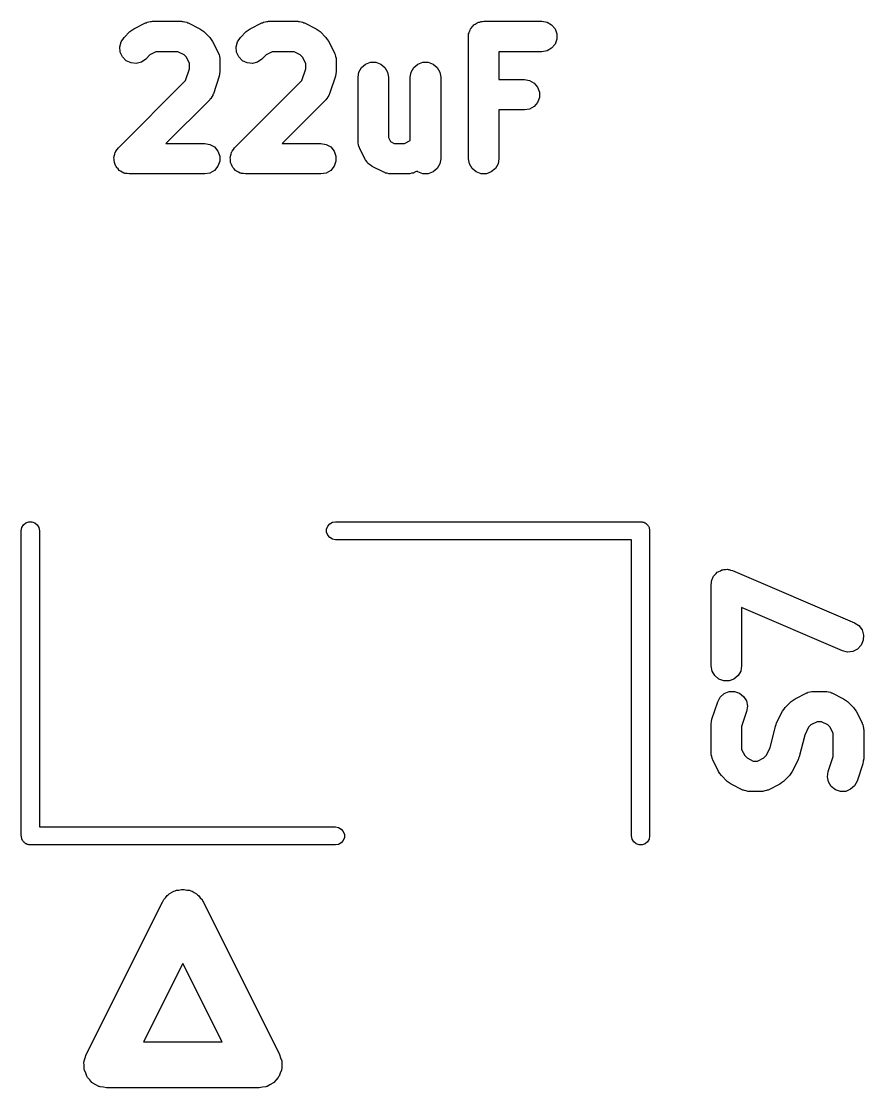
# Model space of a CAD drawing. Extents: x 51 to 137, y -158 to -25.
# Drawn here: x 66.85 to 73.87, y -106.63 to -97.75 of the extents above; entities that cross this region are included whole.
import ezdxf

# ---------------------------------------------------------------- set-up
doc = ezdxf.new("R2010")
doc.units = 0
doc.header["$MEASUREMENT"] = 0
doc.layers.add('BLACK', color=7, linetype='CONTINUOUS')

msp = doc.modelspace()

# ---------------------------------------------------------------- linework, layer by layer
at = {"layer": 'Black'}
for p, q in [((67.7914, -97.8136), (67.8882, -97.7652)), ((67.8882, -97.7652), (67.8952, -97.7631)), ((67.8952, -97.7631), (67.9016, -97.7595)), ((67.9016, -97.7595), (67.9162, -97.7569)), ((67.9162, -97.7569), (67.9305, -97.7527)), ((67.9305, -97.7527), (67.9378, -97.7531)), ((67.9378, -97.7531), (67.945, -97.7518)), ((67.945, -97.7518), (68.1869, -97.7518)), ((68.1869, -97.7518), (68.1941, -97.7531)), ((68.1941, -97.7531), (68.2014, -97.7527)), ((68.2014, -97.7527), (68.2157, -97.7569)), ((68.2157, -97.7569), (68.2303, -97.7595)), ((68.2303, -97.7595), (68.2367, -97.7631)), ((68.2367, -97.7631), (68.2437, -97.7652)), ((68.2437, -97.7652), (68.3405, -97.8136)), ((68.7591, -97.8136), (68.8558, -97.7652)), ((68.8558, -97.7652), (68.8628, -97.7631)), ((68.8628, -97.7631), (68.8692, -97.7595)), ((68.8692, -97.7595), (68.8838, -97.7569)), ((68.8838, -97.7569), (68.8981, -97.7527)), ((68.8981, -97.7527), (68.9054, -97.7531)), ((68.9054, -97.7531), (68.9126, -97.7518)), ((68.9126, -97.7518), (69.1545, -97.7518)), ((69.1545, -97.7518), (69.1617, -97.7531)), ((69.1617, -97.7531), (69.169, -97.7527)), ((69.169, -97.7527), (69.1833, -97.7569)), ((69.1833, -97.7569), (69.198, -97.7595)), ((69.198, -97.7595), (69.2043, -97.7631)), ((69.2043, -97.7631), (69.2113, -97.7652)), ((69.2113, -97.7652), (69.3081, -97.8136)), ((70.6054, -97.7972), (70.6139, -97.79)), ((70.6139, -97.79), (70.6211, -97.7815)), ((70.6211, -97.7815), (70.6307, -97.776)), ((70.6307, -97.776), (70.6392, -97.7688)), ((70.6392, -97.7688), (70.6497, -97.765)), ((70.6497, -97.765), (70.6593, -97.7595)), ((70.6593, -97.7595), (70.6702, -97.7575)), ((70.6702, -97.7575), (70.6807, -97.7537)), ((70.6807, -97.7537), (70.6918, -97.7537)), ((70.6918, -97.7537), (70.7027, -97.7518)), ((70.7027, -97.7518), (71.1865, -97.7518)), ((71.1865, -97.7518), (71.23, -97.7595)), ((71.23, -97.7595), (71.2682, -97.7815)), ((71.2682, -97.7815), (71.2965, -97.8153)), ((67.7101, -97.8858), (67.7584, -97.8374)), ((67.7584, -97.8374), (67.7751, -97.8257)), ((67.7751, -97.8257), (67.7914, -97.8136)), ((68.3405, -97.8136), (68.3568, -97.8257)), ((68.3568, -97.8257), (68.3735, -97.8374)), ((68.3735, -97.8374), (68.4219, -97.8858)), ((68.6777, -97.8858), (68.7261, -97.8374)), ((68.7261, -97.8374), (68.7427, -97.8257)), ((68.7427, -97.8257), (68.7591, -97.8136)), ((69.3081, -97.8136), (69.3244, -97.8257)), ((69.3244, -97.8257), (69.3411, -97.8374)), ((69.3411, -97.8374), (69.3895, -97.8858)), ((70.5757, -97.8788), (70.5776, -97.8679)), ((70.5757, -98.8948), (70.5757, -97.8788)), ((70.5776, -97.8568), (70.5814, -97.8463)), ((70.5776, -97.8679), (70.5776, -97.8568)), ((70.5814, -97.8463), (70.5834, -97.8354)), ((70.5834, -97.8354), (70.5889, -97.8258)), ((70.5889, -97.8258), (70.5927, -97.8153)), ((70.5927, -97.8153), (70.5999, -97.8068)), ((70.5999, -97.8068), (70.6054, -97.7972)), ((71.2965, -97.8153), (71.3116, -97.8568)), ((71.3116, -97.8568), (71.3116, -97.9009)), ((67.6733, -97.9645), (67.6848, -97.9219)), ((67.6772, -98.0085), (67.6733, -97.9645)), ((67.6848, -97.9219), (67.7101, -97.8858)), ((68.4219, -97.8858), (68.4335, -97.9025)), ((68.4335, -97.9025), (68.4456, -97.9188)), ((68.4456, -97.9188), (68.494, -98.0155)), ((68.641, -97.9645), (68.6524, -97.9219)), ((68.6448, -98.0085), (68.641, -97.9645)), ((68.6524, -97.9219), (68.6777, -97.8858)), ((69.3895, -97.8858), (69.4011, -97.9025)), ((69.4011, -97.9025), (69.4133, -97.9188)), ((69.4133, -97.9188), (69.4616, -98.0155)), ((71.2965, -97.9423), (71.2682, -97.9761)), ((71.3116, -97.9009), (71.2965, -97.9423)), ((67.6958, -98.0484), (67.6772, -98.0085)), ((67.727, -98.0796), (67.6958, -98.0484)), ((67.9235, -98.0316), (67.8897, -98.0654)), ((67.975, -98.0058), (67.9235, -98.0316)), ((68.1569, -98.0058), (67.975, -98.0058)), ((68.2084, -98.0316), (68.1569, -98.0058)), ((68.2277, -98.0508), (68.2084, -98.0316)), ((68.2534, -98.1023), (68.2277, -98.0508)), ((68.494, -98.0155), (68.4961, -98.0226)), ((68.4961, -98.0226), (68.4998, -98.0289)), ((68.4998, -98.0289), (68.5024, -98.0436)), ((68.5024, -98.0436), (68.5066, -98.0578)), ((68.5066, -98.0578), (68.5062, -98.0651)), ((68.6634, -98.0484), (68.6448, -98.0085)), ((68.6946, -98.0796), (68.6634, -98.0484)), ((68.8911, -98.0316), (68.8573, -98.0654)), ((68.9426, -98.0058), (68.8911, -98.0316)), ((69.1245, -98.0058), (68.9426, -98.0058)), ((69.1761, -98.0316), (69.1245, -98.0058)), ((69.1953, -98.0508), (69.1761, -98.0316)), ((69.221, -98.1023), (69.1953, -98.0508)), ((69.4616, -98.0155), (69.4637, -98.0226)), ((69.4637, -98.0226), (69.4674, -98.0289)), ((69.4674, -98.0289), (69.47, -98.0436)), ((69.47, -98.0436), (69.4742, -98.0578)), ((69.4742, -98.0578), (69.4738, -98.0651)), ((71.1865, -98.0058), (70.8297, -98.0058)), ((70.8297, -98.0058), (70.8297, -98.2356)), ((71.23, -97.9982), (71.1865, -98.0058)), ((71.2682, -97.9761), (71.23, -97.9982)), ((67.767, -98.0983), (67.727, -98.0796)), ((67.8109, -98.1021), (67.767, -98.0983)), ((67.8535, -98.0907), (67.8109, -98.1021)), ((67.8897, -98.0654), (67.8535, -98.0907)), ((68.221, -98.2456), (68.2534, -98.1485)), ((68.2534, -98.1485), (68.2534, -98.1023)), ((68.5062, -98.0651), (68.5074, -98.0723)), ((68.5074, -98.0723), (68.5074, -98.1691)), ((68.7346, -98.0983), (68.6946, -98.0796)), ((68.7785, -98.1021), (68.7346, -98.0983)), ((68.8211, -98.0907), (68.7785, -98.1021)), ((68.8573, -98.0654), (68.8211, -98.0907)), ((69.1887, -98.2456), (69.221, -98.1485)), ((69.221, -98.1485), (69.221, -98.1023)), ((69.4738, -98.0651), (69.475, -98.0723)), ((69.475, -98.0723), (69.475, -98.1691)), ((69.6641, -98.174), (69.6862, -98.1359)), ((69.6862, -98.1359), (69.72, -98.1075)), ((69.72, -98.1075), (69.7614, -98.0924)), ((69.7614, -98.0924), (69.8055, -98.0924)), ((69.8055, -98.0924), (69.847, -98.1075)), ((69.847, -98.1075), (69.8808, -98.1359)), ((69.8808, -98.1359), (69.9028, -98.174)), ((70.0996, -98.174), (70.1216, -98.1359)), ((70.1216, -98.1359), (70.1554, -98.1075)), ((70.1554, -98.1075), (70.1969, -98.0924)), ((70.1969, -98.0924), (70.241, -98.0924)), ((70.241, -98.0924), (70.2824, -98.1075)), ((70.2824, -98.1075), (70.3162, -98.1359)), ((70.3162, -98.1359), (70.3382, -98.174)), ((68.5009, -98.2093), (68.4525, -98.3544)), ((68.5039, -98.1891), (68.5009, -98.2093)), ((68.5074, -98.1691), (68.5039, -98.1891)), ((69.4685, -98.2093), (69.4201, -98.3544)), ((69.4715, -98.1891), (69.4685, -98.2093)), ((69.475, -98.1691), (69.4715, -98.1891)), ((69.6565, -98.2175), (69.6641, -98.174)), ((69.6565, -98.7497), (69.6565, -98.2175)), ((69.9028, -98.174), (69.9105, -98.2175)), ((69.9105, -98.2175), (69.9105, -98.7197)), ((70.0919, -98.2175), (70.0996, -98.174)), ((70.0919, -98.7438), (70.0919, -98.2175)), ((70.3382, -98.174), (70.3459, -98.2175)), ((70.3459, -98.2175), (70.3459, -98.8948)), ((70.8297, -98.2356), (71.0414, -98.2356)), ((71.0414, -98.2356), (71.0848, -98.2433)), ((67.6617, -98.805), (68.221, -98.2456)), ((68.6293, -98.805), (69.1887, -98.2456)), ((71.0848, -98.2433), (71.123, -98.2653)), ((71.123, -98.2653), (71.1514, -98.2991)), ((71.1514, -98.2991), (71.1665, -98.3406)), ((68.4218, -98.4041), (68.0581, -98.7678)), ((68.426, -98.3981), (68.4218, -98.4041)), ((68.4315, -98.3932), (68.426, -98.3981)), ((68.4386, -98.3801), (68.4315, -98.3932)), ((68.4471, -98.3679), (68.4386, -98.3801)), ((68.449, -98.3608), (68.4471, -98.3679)), ((68.4525, -98.3544), (68.449, -98.3608)), ((69.3895, -98.4041), (69.0257, -98.7678)), ((69.3937, -98.3981), (69.3895, -98.4041)), ((69.3991, -98.3932), (69.3937, -98.3981)), ((69.4062, -98.3801), (69.3991, -98.3932)), ((69.4148, -98.3679), (69.4062, -98.3801)), ((69.4167, -98.3608), (69.4148, -98.3679)), ((69.4201, -98.3544), (69.4167, -98.3608)), ((71.1665, -98.3847), (71.1514, -98.4261)), ((71.1665, -98.3406), (71.1665, -98.3847)), ((71.0414, -98.4896), (70.8297, -98.4896)), ((70.8297, -98.4896), (70.8297, -98.8948)), ((71.0848, -98.482), (71.0414, -98.4896)), ((71.123, -98.4599), (71.0848, -98.482)), ((71.1514, -98.4261), (71.123, -98.4599)), ((68.0581, -98.7678), (68.3804, -98.7678)), ((68.3804, -98.7678), (68.4239, -98.7755)), ((69.0257, -98.7678), (69.348, -98.7678)), ((69.348, -98.7678), (69.3915, -98.7755)), ((69.6577, -98.7569), (69.6565, -98.7497)), ((69.6573, -98.7642), (69.6577, -98.7569)), ((69.6616, -98.7785), (69.6573, -98.7642)), ((69.9105, -98.7197), (69.9265, -98.7518)), ((69.9265, -98.7518), (69.9586, -98.7678)), ((69.9586, -98.7678), (70.0438, -98.7678)), ((70.0438, -98.7678), (70.0919, -98.7438)), ((67.6264, -98.8728), (67.6321, -98.8572)), ((67.6321, -98.8572), (67.6364, -98.8411)), ((67.6364, -98.8411), (67.6396, -98.8366)), ((67.6396, -98.8366), (67.6415, -98.8313)), ((67.6415, -98.8313), (67.6522, -98.8186)), ((67.6522, -98.8186), (67.6617, -98.805)), ((68.4239, -98.7755), (68.4621, -98.7975)), ((68.4621, -98.7975), (68.4904, -98.8313)), ((68.4904, -98.8313), (68.5055, -98.8728)), ((68.594, -98.8728), (68.5997, -98.8572)), ((68.5997, -98.8572), (68.604, -98.8411)), ((68.604, -98.8411), (68.6072, -98.8366)), ((68.6072, -98.8366), (68.6091, -98.8313)), ((68.6091, -98.8313), (68.6198, -98.8186)), ((68.6198, -98.8186), (68.6293, -98.805)), ((69.3915, -98.7755), (69.4297, -98.7975)), ((69.4297, -98.7975), (69.458, -98.8313)), ((69.458, -98.8313), (69.4731, -98.8728)), ((69.6641, -98.7931), (69.6616, -98.7785)), ((69.6678, -98.7995), (69.6641, -98.7931)), ((69.6699, -98.8065), (69.6678, -98.7995)), ((69.7183, -98.9032), (69.6699, -98.8065)), ((67.625, -98.8837), (67.6264, -98.8784)), ((67.6264, -98.9003), (67.625, -98.8837)), ((67.6264, -98.8784), (67.6264, -98.8728)), ((67.6264, -98.9169), (67.6264, -98.9003)), ((67.6283, -98.9221), (67.6264, -98.9169)), ((67.6288, -98.9277), (67.6283, -98.9221)), ((67.6358, -98.9427), (67.6288, -98.9277)), ((67.6415, -98.9583), (67.6358, -98.9427)), ((68.5055, -98.9169), (68.4904, -98.9583)), ((68.5055, -98.8728), (68.5055, -98.9169)), ((68.5926, -98.8837), (68.594, -98.8784)), ((68.594, -98.9003), (68.5926, -98.8837)), ((68.594, -98.8784), (68.594, -98.8728)), ((68.594, -98.9169), (68.594, -98.9003)), ((68.5959, -98.9221), (68.594, -98.9169)), ((68.5964, -98.9277), (68.5959, -98.9221)), ((68.6034, -98.9427), (68.5964, -98.9277)), ((68.6091, -98.9583), (68.6034, -98.9427)), ((69.4731, -98.9169), (69.458, -98.9583)), ((69.4731, -98.8728), (69.4731, -98.9169)), ((69.7294, -98.9182), (69.7183, -98.9032)), ((69.7396, -98.9338), (69.7294, -98.9182)), ((69.7425, -98.9358), (69.7396, -98.9338)), ((69.7445, -98.9387), (69.7425, -98.9358)), ((69.7601, -98.9489), (69.7445, -98.9387)), ((70.3382, -98.9383), (70.3162, -98.9765)), ((70.3459, -98.8948), (70.3382, -98.9383)), ((70.5834, -98.9383), (70.5757, -98.8948)), ((70.6054, -98.9765), (70.5834, -98.9383)), ((70.8221, -98.9383), (70.8, -98.9765)), ((70.8297, -98.8948), (70.8221, -98.9383)), ((67.6451, -98.9626), (67.6415, -98.9583)), ((67.6474, -98.9677), (67.6451, -98.9626)), ((67.6592, -98.9794), (67.6474, -98.9677)), ((67.6698, -98.9921), (67.6592, -98.9794)), ((67.6747, -98.9949), (67.6698, -98.9921)), ((67.6786, -98.9989), (67.6747, -98.9949)), ((67.6937, -99.0059), (67.6786, -98.9989)), ((67.708, -99.0142), (67.6937, -99.0059)), ((67.7135, -99.0151), (67.708, -99.0142)), ((67.7186, -99.0175), (67.7135, -99.0151)), ((67.7351, -99.0189), (67.7186, -99.0175)), ((67.7515, -99.0218), (67.7351, -99.0189)), ((68.3804, -99.0218), (67.7515, -99.0218)), ((68.4239, -99.0142), (68.3804, -99.0218)), ((68.4621, -98.9921), (68.4239, -99.0142)), ((68.4904, -98.9583), (68.4621, -98.9921)), ((68.6127, -98.9626), (68.6091, -98.9583)), ((68.6151, -98.9677), (68.6127, -98.9626)), ((68.6268, -98.9794), (68.6151, -98.9677)), ((68.6375, -98.9921), (68.6268, -98.9794)), ((68.6423, -98.9949), (68.6375, -98.9921)), ((68.6463, -98.9989), (68.6423, -98.9949)), ((68.6613, -99.0059), (68.6463, -98.9989)), ((68.6757, -99.0142), (68.6613, -99.0059)), ((68.6812, -99.0151), (68.6757, -99.0142)), ((68.6862, -99.0175), (68.6812, -99.0151)), ((68.7028, -99.0189), (68.6862, -99.0175)), ((68.7191, -99.0218), (68.7028, -99.0189)), ((69.348, -99.0218), (68.7191, -99.0218)), ((69.3915, -99.0142), (69.348, -99.0218)), ((69.4297, -98.9921), (69.3915, -99.0142)), ((69.458, -98.9583), (69.4297, -98.9921)), ((69.7751, -98.96), (69.7601, -98.9489)), ((69.8718, -99.0084), (69.7751, -98.96)), ((69.8788, -99.0105), (69.8718, -99.0084)), ((69.8852, -99.0142), (69.8788, -99.0105)), ((69.8998, -99.0167), (69.8852, -99.0142)), ((69.9141, -99.021), (69.8998, -99.0167)), ((69.9214, -99.0205), (69.9141, -99.021)), ((69.9286, -99.0218), (69.9214, -99.0205)), ((70.0738, -99.0218), (69.9286, -99.0218)), ((70.081, -99.0205), (70.0738, -99.0218)), ((70.0883, -99.021), (70.081, -99.0205)), ((70.1025, -99.0167), (70.0883, -99.021)), ((70.1172, -99.0142), (70.1025, -99.0167)), ((70.1235, -99.0105), (70.1172, -99.0142)), ((70.1306, -99.0084), (70.1235, -99.0105)), ((70.1488, -98.9993), (70.1306, -99.0084)), ((70.1554, -99.0048), (70.1488, -98.9993)), ((70.1969, -99.0199), (70.1554, -99.0048)), ((70.241, -99.0199), (70.1969, -99.0199)), ((70.2824, -99.0048), (70.241, -99.0199)), ((70.3162, -98.9765), (70.2824, -99.0048)), ((70.6392, -99.0048), (70.6054, -98.9765)), ((70.6807, -99.0199), (70.6392, -99.0048)), ((70.7248, -99.0199), (70.6807, -99.0199)), ((70.7662, -99.0048), (70.7248, -99.0199)), ((70.8, -98.9765), (70.7662, -99.0048)), ((66.8585, -101.965), (66.8715, -101.943)), ((66.8715, -101.943), (66.8915, -101.926)), ((66.8915, -101.926), (66.916, -101.917)), ((66.916, -101.917), (66.942, -101.917)), ((66.942, -101.917), (66.9665, -101.926)), ((66.9665, -101.926), (66.9865, -101.943)), ((66.9865, -101.943), (66.9995, -101.965)), ((69.3951, -101.978), (69.404, -101.953)), ((69.404, -101.953), (69.4208, -101.934)), ((69.4208, -101.934), (69.4433, -101.921)), ((69.4433, -101.921), (69.469, -101.916)), ((69.469, -101.916), (72.009, -101.916)), ((72.009, -101.916), (72.0155, -101.917)), ((72.0155, -101.917), (72.022, -101.917)), ((72.022, -101.917), (72.0282, -101.919)), ((72.0282, -101.919), (72.0347, -101.921)), ((72.0347, -101.921), (72.0403, -101.924)), ((72.0403, -101.924), (72.0465, -101.926)), ((72.0465, -101.926), (72.0515, -101.93)), ((72.0515, -101.93), (72.0572, -101.934)), ((72.0572, -101.934), (72.0614, -101.939)), ((72.0614, -101.939), (72.0665, -101.943)), ((72.0665, -101.943), (72.0697, -101.948)), ((72.0697, -101.948), (72.074, -101.953)), ((72.074, -101.953), (72.0762, -101.96)), ((72.0762, -101.96), (72.0795, -101.965)), ((66.854, -101.991), (66.8585, -101.965)), ((66.854, -104.531), (66.854, -101.991)), ((66.9995, -101.965), (67.004, -101.991)), ((67.004, -101.991), (67.004, -104.456)), ((69.3951, -102.004), (69.3951, -101.978)), ((69.404, -102.028), (69.3951, -102.004)), ((69.4208, -102.048), (69.404, -102.028)), ((69.4433, -102.061), (69.4208, -102.048)), ((72.0795, -101.965), (72.0806, -101.972)), ((72.0806, -101.972), (72.0829, -101.978)), ((72.0829, -101.978), (72.0829, -101.985)), ((72.0829, -101.985), (72.084, -101.991)), ((72.084, -101.991), (72.084, -104.531)), ((69.469, -102.066), (69.4433, -102.061)), ((71.934, -102.066), (69.469, -102.066)), ((71.934, -104.531), (71.934, -102.066)), ((72.6729, -102.324), (72.6859, -102.317)), ((72.6859, -102.317), (72.6934, -102.316)), ((72.6934, -102.316), (72.7006, -102.313)), ((72.7006, -102.313), (72.7152, -102.313)), ((72.7152, -102.313), (72.7297, -102.312)), ((72.7297, -102.312), (72.7371, -102.313)), ((72.7371, -102.313), (72.7447, -102.313)), ((72.7447, -102.313), (72.7584, -102.318)), ((72.7584, -102.318), (72.7726, -102.322)), ((72.599, -102.41), (72.602, -102.403)), ((72.602, -102.403), (72.6033, -102.395)), ((72.6033, -102.395), (72.6106, -102.382)), ((72.6106, -102.382), (72.6163, -102.369)), ((72.6163, -102.369), (72.6215, -102.363)), ((72.6215, -102.363), (72.6253, -102.357)), ((72.6253, -102.357), (72.6365, -102.347)), ((72.6365, -102.347), (72.6465, -102.337)), ((72.6465, -102.337), (72.6533, -102.333)), ((72.6533, -102.333), (72.6591, -102.329)), ((72.6591, -102.329), (72.6729, -102.324)), ((72.7726, -102.322), (73.7886, -102.757)), ((72.5956, -102.439), (72.5982, -102.424)), ((72.5956, -103.116), (72.5956, -102.439)), ((72.5982, -102.424), (72.599, -102.41)), ((73.6886, -102.991), (72.8496, -102.631)), ((72.8496, -102.631), (72.8496, -103.116)), ((73.7886, -102.757), (73.8256, -102.781)), ((73.8256, -102.781), (73.852, -102.817)), ((73.852, -102.817), (73.8647, -102.859)), ((73.8623, -102.903), (73.8449, -102.943)), ((73.8647, -102.859), (73.8623, -102.903)), ((73.7315, -103.001), (73.6886, -102.991)), ((73.7753, -102.996), (73.7315, -103.001)), ((73.8147, -102.976), (73.7753, -102.996)), ((73.8449, -102.943), (73.8147, -102.976)), ((72.6033, -103.159), (72.5956, -103.116)), ((72.8496, -103.116), (72.842, -103.159)), ((72.6253, -103.197), (72.6033, -103.159)), ((72.6591, -103.226), (72.6253, -103.197)), ((72.8199, -103.197), (72.7861, -103.226)), ((72.842, -103.159), (72.8199, -103.197)), ((72.7006, -103.241), (72.6591, -103.226)), ((72.7447, -103.241), (72.7006, -103.241)), ((72.7861, -103.226), (72.7447, -103.241)), ((72.6505, -103.414), (72.6715, -103.376)), ((72.6715, -103.376), (72.7045, -103.346)), ((72.7045, -103.346), (72.7455, -103.33)), ((72.7455, -103.33), (72.7896, -103.329)), ((72.7896, -103.329), (72.8315, -103.343)), ((72.8315, -103.343), (72.866, -103.37)), ((72.866, -103.37), (72.8891, -103.408)), ((73.2948, -103.389), (73.3915, -103.341)), ((73.3915, -103.341), (73.3986, -103.339)), ((73.3986, -103.339), (73.4049, -103.335)), ((73.4049, -103.335), (73.4196, -103.333)), ((73.4196, -103.333), (73.4338, -103.328)), ((73.4338, -103.328), (73.4411, -103.329)), ((73.4411, -103.329), (73.4483, -103.328)), ((73.4483, -103.328), (73.5451, -103.328)), ((73.5451, -103.328), (73.5523, -103.329)), ((73.5523, -103.329), (73.5596, -103.328)), ((73.5596, -103.328), (73.5739, -103.333)), ((73.5739, -103.333), (73.5885, -103.335)), ((73.5885, -103.335), (73.5949, -103.339)), ((73.5949, -103.339), (73.6019, -103.341)), ((73.6019, -103.341), (73.6987, -103.389)), ((72.6021, -103.56), (72.6505, -103.414)), ((72.8891, -103.408), (72.898, -103.451)), ((72.898, -103.451), (72.8915, -103.495)), ((73.2017, -103.478), (73.2134, -103.461)), ((73.2134, -103.461), (73.2618, -103.413)), ((73.2618, -103.413), (73.2784, -103.401)), ((73.2784, -103.401), (73.2948, -103.389)), ((73.6987, -103.389), (73.715, -103.401)), ((73.715, -103.401), (73.7317, -103.413)), ((73.7317, -103.413), (73.78, -103.461)), ((73.78, -103.461), (73.7917, -103.478)), ((72.5991, -103.58), (72.6021, -103.56)), ((72.8915, -103.495), (72.8496, -103.62)), ((73.1412, -103.591), (73.1896, -103.494)), ((73.1896, -103.494), (73.2017, -103.478)), ((73.7917, -103.478), (73.8038, -103.494)), ((73.8038, -103.494), (73.8522, -103.591)), ((72.5956, -103.6), (72.5991, -103.58)), ((72.5956, -103.842), (72.5956, -103.6)), ((72.8496, -103.62), (72.8496, -103.812)), ((73.0866, -103.797), (73.1316, -103.617)), ((73.1316, -103.617), (73.1373, -103.605)), ((73.1373, -103.605), (73.1412, -103.591)), ((73.4076, -103.627), (73.3746, -103.692)), ((73.4268, -103.607), (73.4076, -103.627)), ((73.4783, -103.582), (73.4268, -103.607)), ((73.5151, -103.582), (73.4783, -103.582)), ((73.5666, -103.607), (73.5151, -103.582)), ((73.5859, -103.627), (73.5666, -103.607)), ((73.6116, -103.678), (73.5859, -103.627)), ((73.8522, -103.591), (73.8543, -103.598)), ((73.8543, -103.598), (73.858, -103.605)), ((73.858, -103.605), (73.8605, -103.619)), ((73.8605, -103.619), (73.8648, -103.634)), ((73.8648, -103.634), (73.8643, -103.641)), ((73.8643, -103.641), (73.8656, -103.648)), ((73.8656, -103.648), (73.8656, -103.89)), ((73.3746, -103.692), (73.3296, -103.872)), ((73.6116, -103.869), (73.6116, -103.678)), ((72.8496, -103.812), (72.8754, -103.863)), ((73.0537, -103.863), (73.0866, -103.797)), ((72.5969, -103.849), (72.5956, -103.842)), ((72.5965, -103.856), (72.5969, -103.849)), ((72.6007, -103.87), (72.5965, -103.856)), ((72.6033, -103.885), (72.6007, -103.87)), ((72.6069, -103.891), (72.6033, -103.885)), ((72.609, -103.898), (72.6069, -103.891)), ((72.6574, -103.995), (72.609, -103.898)), ((72.8754, -103.863), (72.8946, -103.882)), ((72.8946, -103.882), (72.9461, -103.908)), ((72.9461, -103.908), (72.9829, -103.908)), ((72.9829, -103.908), (73.0344, -103.882)), ((73.0344, -103.882), (73.0537, -103.863)), ((73.32, -103.898), (73.2716, -103.995)), ((73.324, -103.885), (73.32, -103.898)), ((73.3296, -103.872), (73.324, -103.885)), ((73.5698, -103.995), (73.6116, -103.869)), ((73.8621, -103.91), (73.8591, -103.93)), ((73.8656, -103.89), (73.8621, -103.91)), ((72.6695, -104.011), (72.6574, -103.995)), ((73.2716, -103.995), (73.2595, -104.011)), ((73.5633, -104.039), (73.5698, -103.995)), ((73.8591, -103.93), (73.8107, -104.075)), ((72.6812, -104.028), (72.6695, -104.011)), ((72.7296, -104.077), (72.6812, -104.028)), ((72.7463, -104.088), (72.7296, -104.077)), ((72.7626, -104.1), (72.7463, -104.088)), ((73.1828, -104.088), (73.1665, -104.1)), ((73.1995, -104.077), (73.1828, -104.088)), ((73.2479, -104.028), (73.1995, -104.077)), ((73.2595, -104.011), (73.2479, -104.028)), ((73.5721, -104.082), (73.5633, -104.039)), ((73.5952, -104.119), (73.5721, -104.082)), ((73.8107, -104.075), (73.7897, -104.114)), ((72.8593, -104.149), (72.7626, -104.1)), ((72.8664, -104.151), (72.8593, -104.149)), ((72.8727, -104.154), (72.8664, -104.151)), ((72.8874, -104.157), (72.8727, -104.154)), ((72.9016, -104.161), (72.8874, -104.157)), ((72.9089, -104.161), (72.9016, -104.161)), ((72.9161, -104.162), (72.9089, -104.161)), ((73.0129, -104.162), (72.9161, -104.162)), ((73.0201, -104.161), (73.0129, -104.162)), ((73.0274, -104.161), (73.0201, -104.161)), ((73.0417, -104.157), (73.0274, -104.161)), ((73.0563, -104.154), (73.0417, -104.157)), ((73.0627, -104.151), (73.0563, -104.154)), ((73.0697, -104.149), (73.0627, -104.151)), ((73.1665, -104.1), (73.0697, -104.149)), ((73.6298, -104.147), (73.5952, -104.119)), ((73.6716, -104.161), (73.6298, -104.147)), ((73.7157, -104.16), (73.6716, -104.161)), ((73.7567, -104.143), (73.7157, -104.16)), ((73.7897, -104.114), (73.7567, -104.143)), ((66.8551, -104.537), (66.854, -104.531)), ((66.8551, -104.544), (66.8551, -104.537)), ((67.004, -104.456), (69.469, -104.456)), ((69.469, -104.456), (69.4947, -104.461)), ((69.4947, -104.461), (69.5172, -104.474)), ((69.5172, -104.474), (69.534, -104.493)), ((69.534, -104.493), (69.5429, -104.518)), ((69.5429, -104.518), (69.5429, -104.544)), ((71.9385, -104.557), (71.934, -104.531)), ((72.084, -104.531), (72.0795, -104.557)), ((66.8574, -104.55), (66.8551, -104.544)), ((66.8585, -104.557), (66.8574, -104.55)), ((66.8618, -104.562), (66.8585, -104.557)), ((66.864, -104.569), (66.8618, -104.562)), ((66.8683, -104.574), (66.864, -104.569)), ((66.8715, -104.579), (66.8683, -104.574)), ((66.8766, -104.583), (66.8715, -104.579)), ((66.8808, -104.588), (66.8766, -104.583)), ((66.8865, -104.592), (66.8808, -104.588)), ((66.8915, -104.596), (66.8865, -104.592)), ((66.8977, -104.598), (66.8915, -104.596)), ((66.9033, -104.601), (66.8977, -104.598)), ((66.9098, -104.603), (66.9033, -104.601)), ((66.916, -104.605), (66.9098, -104.603)), ((66.9225, -104.605), (66.916, -104.605)), ((66.929, -104.606), (66.9225, -104.605)), ((69.469, -104.606), (66.929, -104.606)), ((69.4947, -104.601), (69.469, -104.606)), ((69.5172, -104.588), (69.4947, -104.601)), ((69.534, -104.569), (69.5172, -104.588)), ((69.5429, -104.544), (69.534, -104.569)), ((71.9515, -104.579), (71.9385, -104.557)), ((71.9715, -104.596), (71.9515, -104.579)), ((71.996, -104.605), (71.9715, -104.596)), ((72.022, -104.605), (71.996, -104.605)), ((72.0465, -104.596), (72.022, -104.605)), ((72.0665, -104.579), (72.0465, -104.596)), ((72.0795, -104.557), (72.0665, -104.579)), ((68.1447, -104.983), (68.1664, -104.981)), ((68.1664, -104.981), (68.1876, -104.976)), ((68.1876, -104.976), (68.199, -104.977)), ((68.199, -104.977), (68.2104, -104.976)), ((68.2104, -104.976), (68.2316, -104.981)), ((68.2316, -104.981), (68.2533, -104.983)), ((68.0355, -105.072), (68.04, -105.061)), ((68.04, -105.061), (68.055, -105.045)), ((68.055, -105.045), (68.068, -105.028)), ((68.068, -105.028), (68.0776, -105.021)), ((68.0776, -105.021), (68.0855, -105.013)), ((68.0855, -105.013), (68.105, -105.003)), ((68.105, -105.003), (68.1232, -104.991)), ((68.1232, -104.991), (68.1344, -104.989)), ((68.1344, -104.989), (68.1447, -104.983)), ((68.2533, -104.983), (68.2636, -104.989)), ((68.2636, -104.989), (68.2748, -104.991)), ((68.2748, -104.991), (68.293, -105.003)), ((68.293, -105.003), (68.3125, -105.013)), ((68.3125, -105.013), (68.3204, -105.021)), ((68.3204, -105.021), (68.33, -105.028)), ((68.33, -105.028), (68.343, -105.045)), ((68.343, -105.045), (68.358, -105.061)), ((68.358, -105.061), (68.3625, -105.072)), ((67.3936, -106.351), (68.0286, -105.081)), ((68.0286, -105.081), (68.0355, -105.072)), ((68.3625, -105.072), (68.3694, -105.081)), ((68.3694, -105.081), (69.0044, -106.351)), ((68.199, -105.592), (67.8722, -106.245)), ((68.5258, -106.245), (68.199, -105.592)), ((67.8722, -106.245), (68.5258, -106.245)), ((67.3764, -106.403), (67.3858, -106.377)), ((67.3858, -106.377), (67.3936, -106.351)), ((69.0044, -106.351), (69.0122, -106.377)), ((69.0122, -106.377), (69.0216, -106.403)), ((67.3747, -106.414), (67.3764, -106.409)), ((67.3764, -106.442), (67.3747, -106.414)), ((67.3764, -106.409), (67.3764, -106.403)), ((67.3764, -106.469), (67.3764, -106.442)), ((67.3784, -106.475), (67.3764, -106.469)), ((67.3787, -106.48), (67.3784, -106.475)), ((67.3896, -106.505), (67.3787, -106.48)), ((69.0193, -106.48), (69.0084, -106.505)), ((69.0196, -106.475), (69.0193, -106.48)), ((69.0216, -106.469), (69.0196, -106.475)), ((69.0216, -106.403), (69.0216, -106.409)), ((69.0216, -106.409), (69.0232, -106.414)), ((69.0232, -106.414), (69.0216, -106.442)), ((69.0216, -106.442), (69.0216, -106.469)), ((67.399, -106.531), (67.3896, -106.505)), ((67.4027, -106.536), (67.399, -106.531)), ((67.405, -106.541), (67.4027, -106.536)), ((67.4239, -106.561), (67.405, -106.541)), ((67.4415, -106.582), (67.4239, -106.561)), ((68.9741, -106.561), (68.9565, -106.582)), ((68.993, -106.541), (68.9741, -106.561)), ((68.9953, -106.536), (68.993, -106.541)), ((68.999, -106.531), (68.9953, -106.536)), ((69.0084, -106.505), (68.999, -106.531)), ((67.4465, -106.585), (67.4415, -106.582)), ((67.4505, -106.589), (67.4465, -106.585)), ((67.4751, -106.601), (67.4505, -106.589)), ((67.4988, -106.615), (67.4751, -106.601)), ((67.5045, -106.616), (67.4988, -106.615)), ((67.5097, -106.619), (67.5045, -106.616)), ((67.537, -106.622), (67.5097, -106.619)), ((67.564, -106.626), (67.537, -106.622)), ((68.834, -106.626), (67.564, -106.626)), ((68.861, -106.622), (68.834, -106.626)), ((68.8883, -106.619), (68.861, -106.622)), ((68.8935, -106.616), (68.8883, -106.619)), ((68.8992, -106.615), (68.8935, -106.616)), ((68.9229, -106.601), (68.8992, -106.615)), ((68.9475, -106.589), (68.9229, -106.601)), ((68.9515, -106.585), (68.9475, -106.589)), ((68.9565, -106.582), (68.9515, -106.585))]:
    msp.add_line(p, q, dxfattribs=at)

doc.saveas('drawing.dxf')
